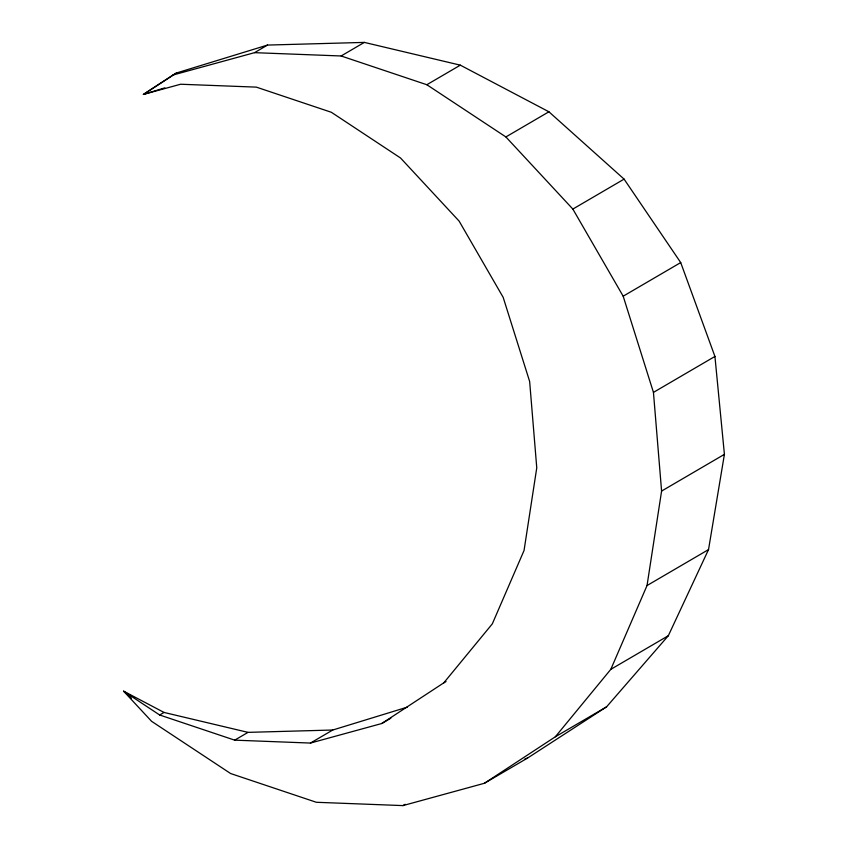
<?xml version="1.0" encoding="UTF-8"?>
<svg xmlns="http://www.w3.org/2000/svg" width="848" height="848" viewBox="0 0 848 848"><rect width="100%" height="100%" fill="white"/><g stroke="black" fill="none" stroke-linecap="round" stroke-linejoin="round"><path stroke-width="1.27" d="M484.441 783.266L555.345 736.785L610.804 669.348L647.035 585.544L661.588 491.077L653.448 392.38L623.185 296.196L572.845 209.074L505.885 136.941L426.841 84.726L341.119 55.979L254.548 52.661L173.034 75.006L143.376 94.435L180.603 84.238L256.35 87.132L331.367 112.286L400.521 157.982L459.118 221.095L503.161 297.33L529.65 381.494L536.763 467.842L524.043 550.5L492.328 623.842L443.801 682.841L381.77 723.514L310.442 743.06L234.695 740.156L159.678 715.002L123.585 691.152L151.591 721.319L230.635 773.535L316.357 802.282L402.927 805.6L484.441 783.266L527.477 758.112L606.574 706.84L668.33 635.724L708.525 549.599L724.415 454.348L714.928 356.446L680.711 262.573L624.086 179.129L548.91 111.788L460.326 65.158L364.343 42.4L267.523 45.071L176.458 72.992L173.034 75.006M176.458 72.992L143.376 94.435L164.798 87.863M254.548 52.661L267.523 45.071M341.119 55.979L364.343 42.4M426.841 84.726L460.326 65.158M505.885 136.941L548.91 111.788M572.845 209.074L624.086 179.129M623.185 296.196L680.711 262.573M653.448 392.38L714.928 356.446M159.678 715.002L164.046 712.447L248.019 732.365L332.745 730.022L407.358 707.137M234.695 740.156L248.019 732.365M661.588 491.077L724.415 454.348M310.442 743.06L332.745 730.022M443.801 682.841L446.027 681.548M381.77 723.514L390.843 718.203M647.035 585.544L708.525 549.599M610.804 669.348L668.33 635.724M402.927 805.6L405.153 804.296M555.345 736.785L606.574 706.84M524.944 758.886L527.477 758.112M164.046 712.447L123.585 691.152L131.44 698.19"/></g></svg>
